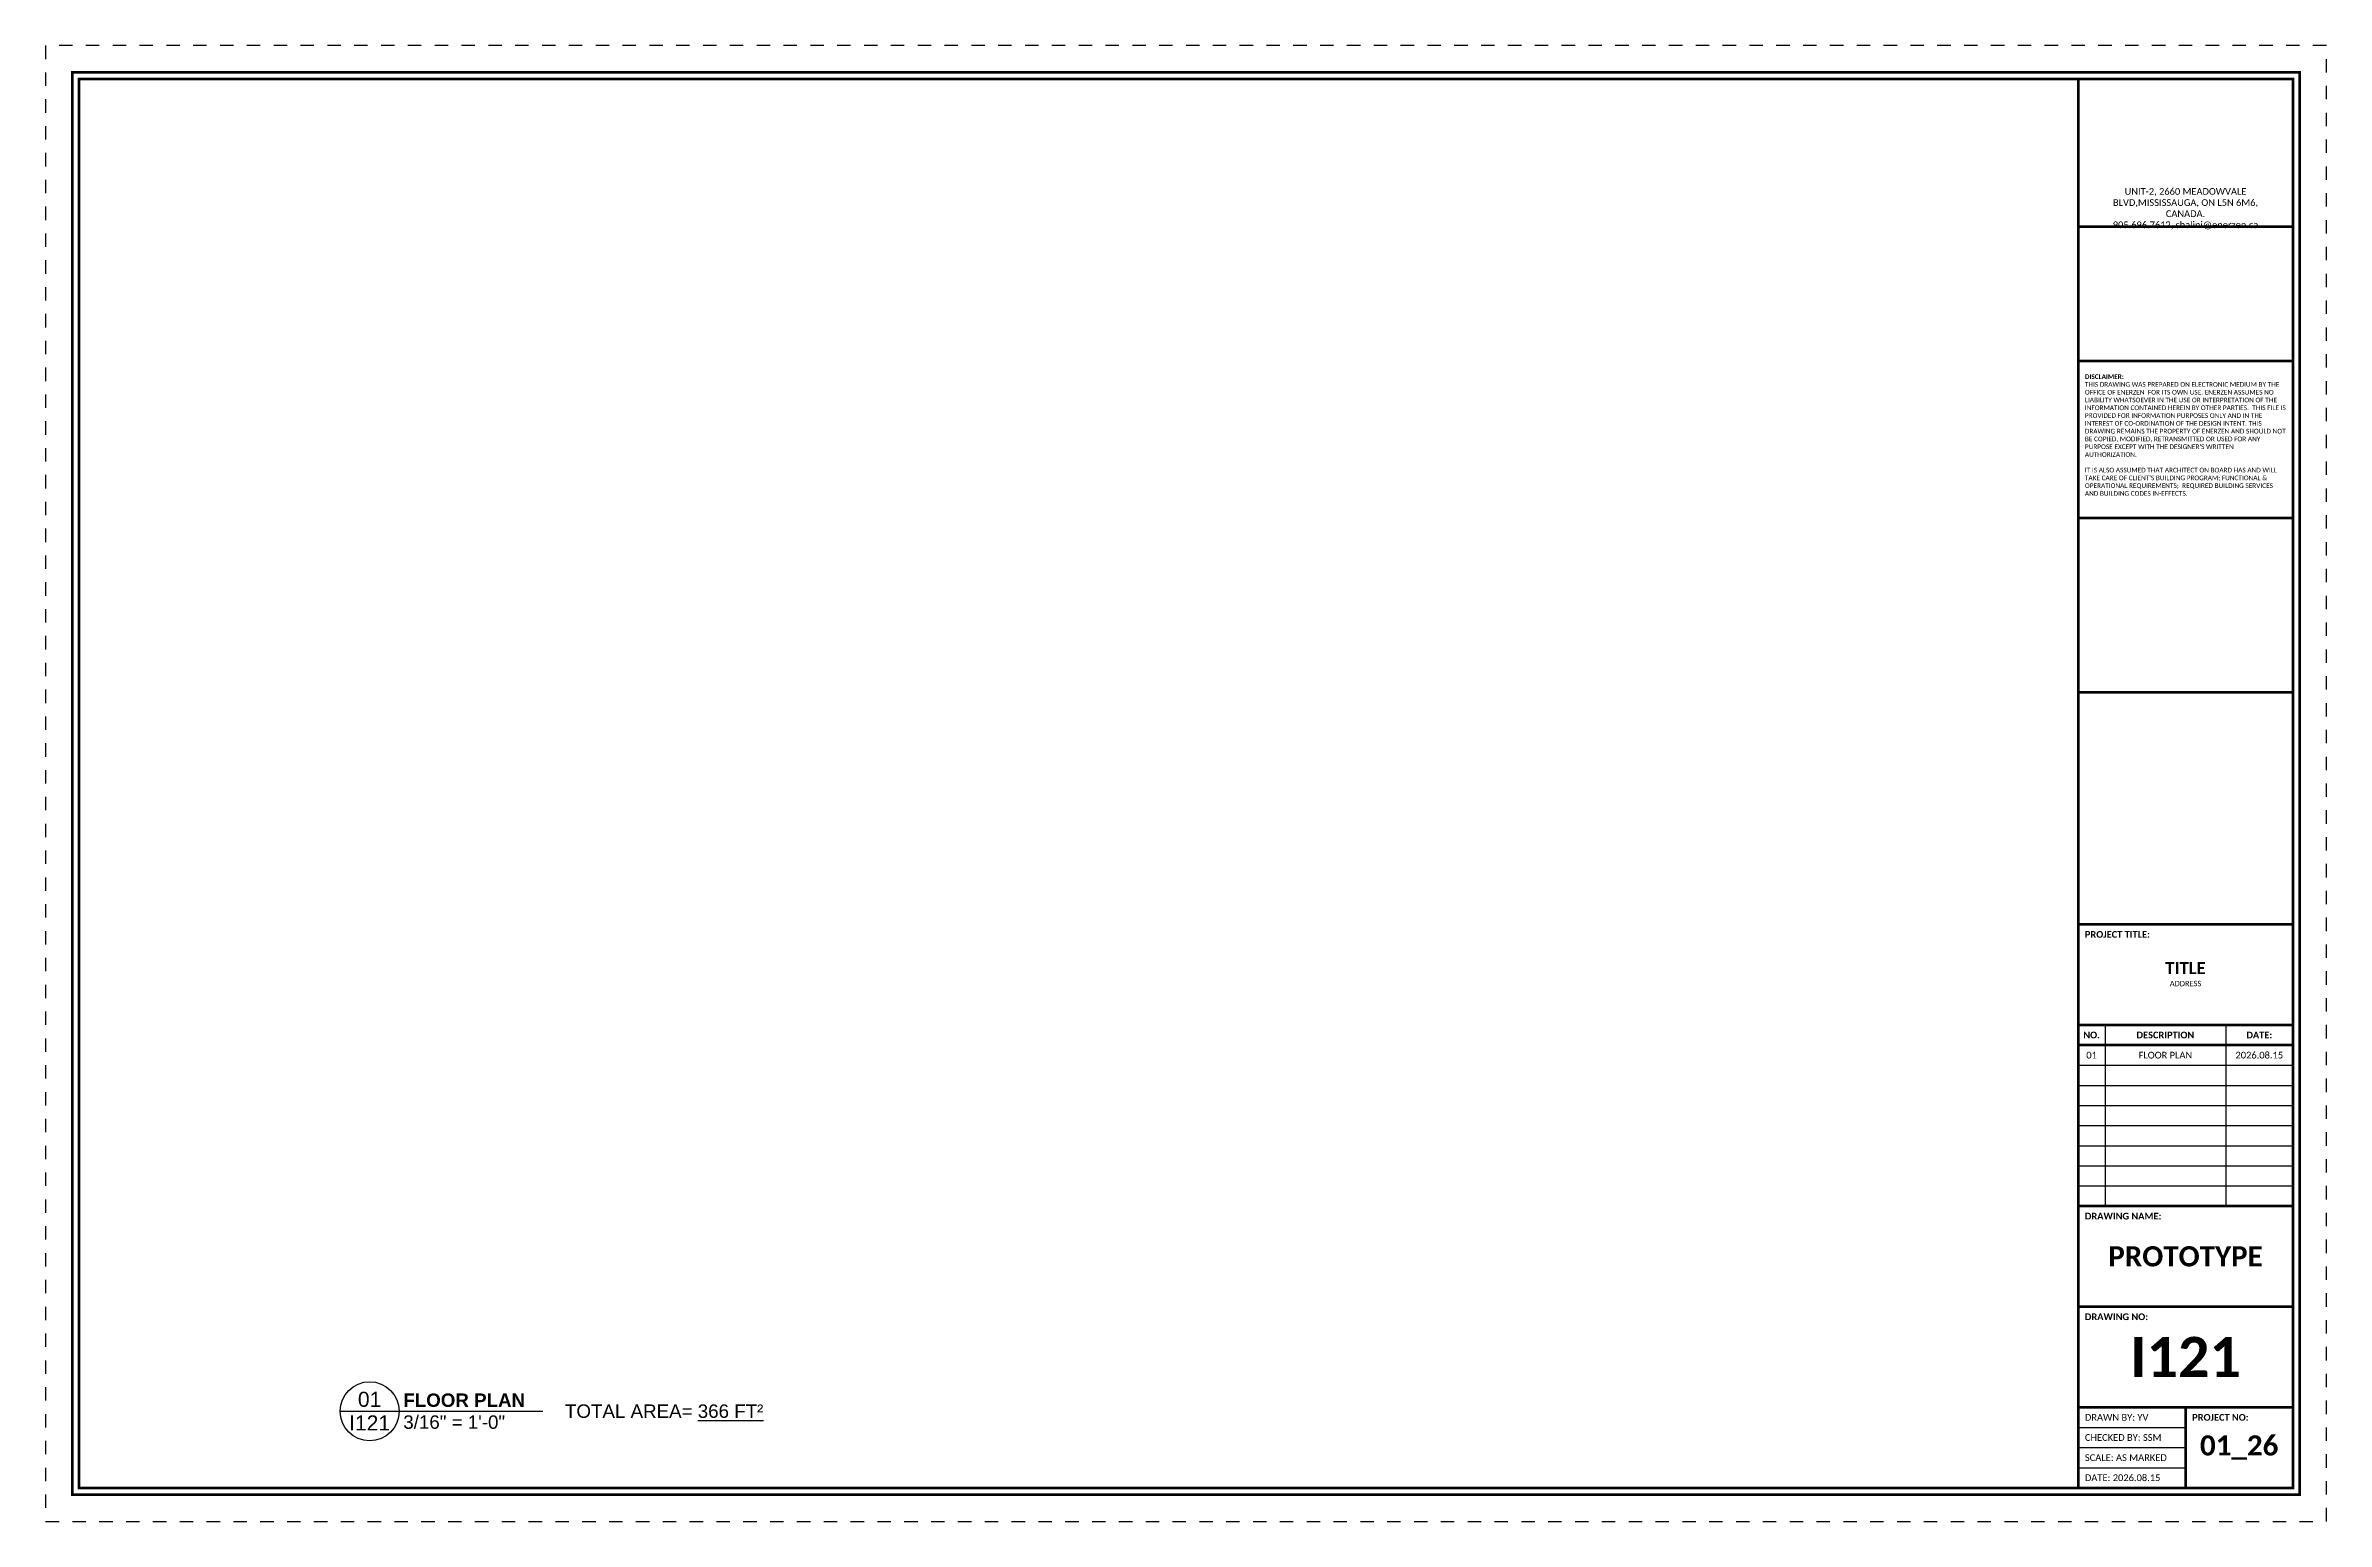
# Paper-space layout 'Layout1' of a CAD drawing. Header units: inches. Extents: x 0 to 17, y 0 to 11.
import ezdxf

# ---------------------------------------------------------------- set-up
doc = ezdxf.new("R2010")
doc.units = ezdxf.units.IN
doc.linetypes.add('DASHED', pattern=[0.75, 0.5, -0.25])
for name, color, linetype in [('A-WALL DIM. @ 1', 7, 'Continuous'), ('G-ANNO-TITL', 7, 'Continuous'), ('I-FURN-DIMS', 7, 'Continuous')]:
    doc.layers.add(name, color=color, linetype=linetype)
doc.styles.add('ANNO BODY TEXT', font='arial.ttf', dxfattribs={"height": 0.05})
doc.styles.add('ANNO TITLE TEXT', font='arialbd.ttf', dxfattribs={"height": 0.05})
doc.styles.add('DIM TEXT-NEW', font='calibril.ttf', dxfattribs={"height": 3})

# ---------------------------------------------------------------- blocks, each defined once
blk = doc.blocks.new('A3 SHEET')
at = {"const_width": 0.02}
for points in [[(-16.8, 0.2), (-0.2, 0.2), (-0.2, 10.8), (-16.8, 10.8)], [(-16.75, 0.25), (-0.25, 0.25), (-0.25, 10.75), (-16.75, 10.75)]]:
    blk.add_lwpolyline(points, close=True, dxfattribs=at)
for points in [[(-1.85, 10.75), (-1.85, 0.25)], [(-1.85, 9.65), (-0.25, 9.65)], [(-1.85, 8.65), (-0.25, 8.65)], [(-1.85, 7.48), (-0.25, 7.48)], [(-1.85, 6.18), (-0.25, 6.18)], [(-1.85, 4.45), (-0.25, 4.45)], [(-1.85, 3.7), (-0.25, 3.7)], [(-1.85, 3.55), (-0.25, 3.55)], [(-1.85, 2.35), (-0.25, 2.35)], [(-1.85, 1.6), (-0.25, 1.6)], [(-1.85, 0.85), (-0.25, 0.85)], [(-1.05, 0.85), (-1.05, 0.25)]]:
    blk.add_lwpolyline(points, dxfattribs=at)
for points in [[(-1.65, 3.7), (-1.65, 2.35)], [(-0.75, 3.7), (-0.75, 2.35)], [(-1.85, 3.4), (-0.25, 3.4)], [(-1.85, 3.25), (-0.25, 3.25)], [(-1.85, 3.1), (-0.25, 3.1)], [(-1.85, 2.95), (-0.25, 2.95)], [(-1.85, 2.8), (-0.25, 2.8)], [(-1.85, 2.65), (-0.25, 2.65)], [(-1.85, 2.5), (-0.25, 2.5)], [(-1.85, 0.7), (-1.05, 0.7)], [(-1.85, 0.55), (-1.05, 0.55)], [(-1.85, 0.4), (-1.05, 0.4)]]:
    blk.add_lwpolyline(points)
at = {"layer": 'Defpoints', "linetype": 'DASHED', "ltscale": 0.1}
blk.add_lwpolyline([(-17, 0), (0, 0), (0, 11), (-17, 11)], close=True, dxfattribs=at)
at = {"layer": 'G-ANNO-TITL', "color": 7, "lineweight": 13, "style": 'DIM TEXT-NEW'}
for s, insert, char_height, width, attachment_point in [('UNIT-2, 2660 MEADOWVALE BLVD,MISSISSAUGA, ON L5N 6M6, CANADA.\\P905.696.7612, shalini@enerzen.ca', (-1.05, 9.938), 0.04974, 1.38263, 2), ("{\\fCalibri Light|b1|i0|c0|p34;DISCLAIMER:\\P}THIS DRAWING WAS PREPARED ON ELECTRONIC MEDIUM BY THE OFFICE OF ENERZEN  FOR ITS OWN USE. ENERZEN ASSUMES NO LIABILITY WHATSOEVER IN THE USE OR INTERPRETATION OF THE INFORMATION CONTAINED HEREIN BY OTHER PARTIES.  THIS FILE IS PROVIDED FOR INFORMATION PURPOSES ONLY AND IN THE INTEREST OF CO-ORDINATION OF THE DESIGN INTENT. THIS DRAWING REMAINS THE PROPERTY OF ENERZEN AND SHOULD NOT BE COPIED, MODIFIED, RETRANSMITTED OR USED FOR ANY PURPOSE EXCEPT WITH THE DESIGNER'S WRITTEN AUTHORIZATION.\\P\\PIT IS ALSO ASSUMED THAT ARCHITECT ON BOARD HAS AND WILL TAKE CARE OF CLIENT'S BUILDING PROGRAM; FUNCTIONAL & OPERATIONAL REQUIREMENTS;  REQUIRED BUILDING SERVICES AND BUILDING CODES IN-EFFECTS.", (-1.8, 8.55), 0.034821, 1.49367, 1), ('{\\fCalibri Light|b1|i0|c0|p34;PROJECT TITLE:}', (-1.8, 4.375), 0.05, 0.46385, 4), ('{\\fCalibri Light|b1|i0|c0|p34;TITLE}', (-1.05, 4.079), 0.09, 1.54701, 8), ('ADDRESS', (-1.05, 4.029), 0.04, 1.55754, 2), ('{\\fCalibri Light|b1|i0|c0|p34;NO.}', (-1.75, 3.625), 0.05, 0.11335, 5), ('{\\fCalibri Light|b1|i0|c0|p34;DESCRIPTION}', (-1.2, 3.625), 0.05, 0.40677, 5), ('{\\fCalibri Light|b1|i0|c0|p34;DATE:}', (-0.5, 3.625), 0.05, 0.1797, 5), ('01', (-1.75, 3.475), 0.05, 0.11335, 5), ('FLOOR PLAN', (-1.2, 3.475), 0.05, 0.89483, 5), ('2026.08.15', (-0.5, 3.475), 0.05, 0.4698, 5), ('{\\fCalibri Light|b1|i0|c0|p34;DRAWING NAME:}', (-1.8, 2.275), 0.05, 0.5397, 4), ('{\\fCalibri Light|b1|i0|c0|p34;DRAWING NO:}', (-1.8, 1.525), 0.05, 0.72802, 4), ('DRAWN BY: YV', (-1.8, 0.775), 0.05, 0.72802, 4), ('{\\fCalibri Light|b1|i0|c0|p34;PROJECT NO:}', (-1, 0.775), 0.05, 0.72802, 4), ('CHECKED BY: SSM', (-1.8, 0.625), 0.05, 0.72802, 4), ('{\\fCalibri Light|b1|i0|c0|p34;01_26}', (-0.65, 0.55), 0.15, 0.72802, 5), ('SCALE: AS MARKED', (-1.8, 0.475), 0.05, 0.72802, 4), ('DATE: 2026.08.15', (-1.8, 0.325), 0.05, 0.72802, 4)]:
    blk.add_mtext(s, dxfattribs=dict(at, insert=insert, char_height=char_height, width=width, attachment_point=attachment_point))

psp = doc.layouts.get("Layout1")

# ---------------------------------------------------------------- linework, layer by layer
at = {"layer": 'G-ANNO-TITL'}
psp.add_circle((2.415, 0.821), 0.22, dxfattribs=at)
at = {"layer": 'I-FURN-DIMS'}
psp.add_lwpolyline([(2.195, 0.821), (3.706, 0.821)], dxfattribs=at)

# ---------------------------------------------------------------- block references
psp.add_blockref('A3 SHEET', (17, 0))

# ---------------------------------------------------------------- texts
at = {"layer": 'A-WALL DIM. @ 1'}
for s, width, insert, char_height, attachment_point, style in [('01', 0.08171, (2.415, 0.852), 0.1125, 8, 'ANNO BODY TEXT'), ('FLOOR PLAN', 0.89779, (2.666, 0.852), 0.1, 7, 'ANNO TITLE TEXT'), ('\\A1;TOTAL AREA= {\\L366 \\A0;FT²}', 1.6485, (3.871, 0.821), 0.1, 4, 'ANNO BODY TEXT'), ('I121', 0.08171, (2.415, 0.79), 0.1125, 2, 'ANNO BODY TEXT'), ('\\A1;3/16" = 1\'-0"', 1.52001, (2.666, 0.79), 0.1, 1, 'ANNO BODY TEXT')]:
    psp.add_mtext_dynamic_manual_height_columns(s, width=width, gutter_width=0.375, heights=[0], dxfattribs=dict(at, insert=insert, char_height=char_height, attachment_point=attachment_point, style=style))
at = {"layer": 'G-ANNO-TITL', "color": 7, "lineweight": 13, "attachment_point": 5}
for s, insert, char_height, width, style in [('{\\fCalibri Light|b1|i0|c0|p34;PROTOTYPE}', (15.95, 1.975), 0.15, 2.17829, 'ANNO TITLE TEXT'), ('{\\fCalibri Light|b1|i0|c0|p34;I121}', (15.95, 1.225), 0.3, 0.72802, 'DIM TEXT-NEW')]:
    psp.add_mtext(s, dxfattribs=dict(at, insert=insert, char_height=char_height, width=width, style=style))

# ---------------------------------------------------------------- viewports
at = {"layer": 'Defpoints'}
vp = psp.add_viewport(center=(7.7, 5.5), size=(14.9, 10.5), view_center_point=(3683.282, 842.521), view_height=271.03255, dxfattribs=at)
vp.frozen_layers = ['A-WALL DIM. @ 1']

doc.saveas('drawing.dxf')
